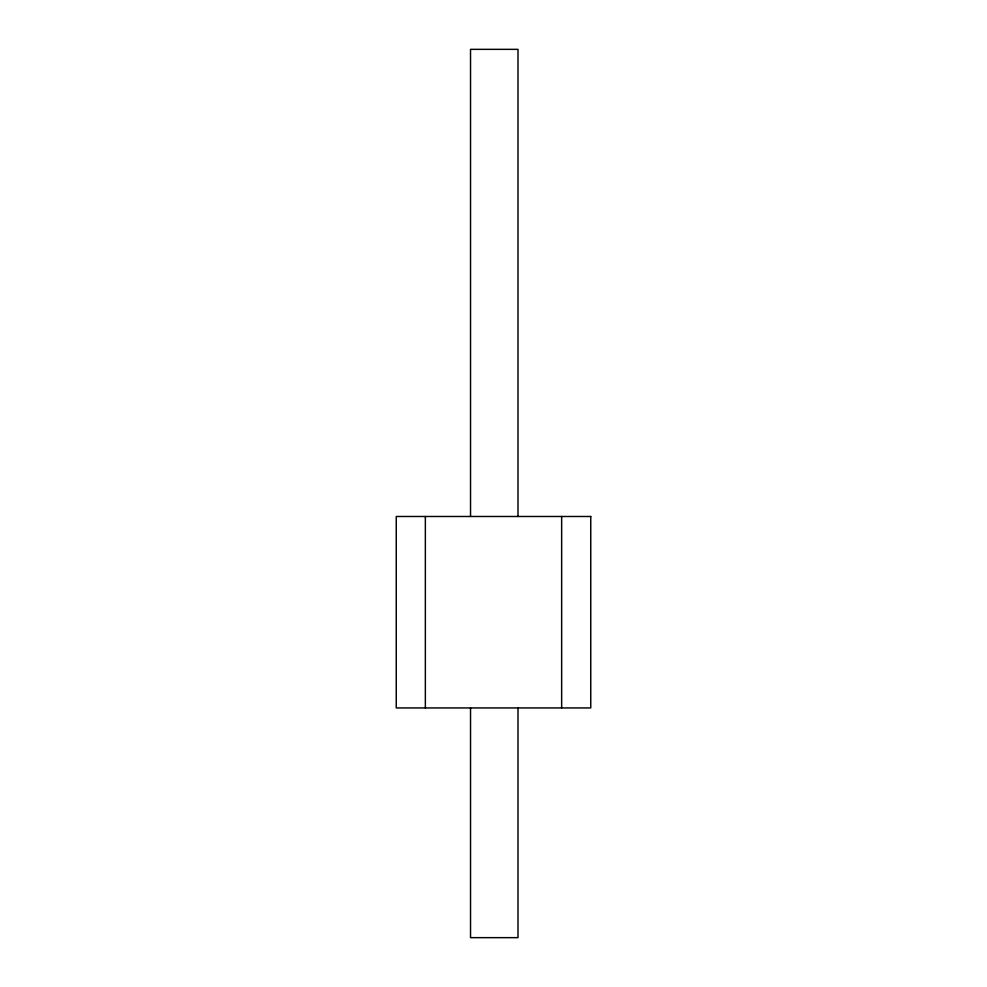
<?xml version="1.0" encoding="UTF-8"?>
<svg xmlns="http://www.w3.org/2000/svg" width="987" height="987" viewBox="0 0 987 987"><rect width="100%" height="100%" fill="white"/><g stroke="black" fill="none" stroke-linecap="round" stroke-linejoin="round"><path stroke-width="1.48" d="M561.652 516.485L561.652 707.938M518.002 516.485L518.002 49.35L470.528 49.35L470.528 516.485M518.002 707.938L518.002 937.65L470.528 937.65L470.528 707.938M425.348 516.485L425.348 707.938M590.757 516.485L396.243 516.485L396.243 707.938L590.757 707.938L590.757 516.485"/></g></svg>
